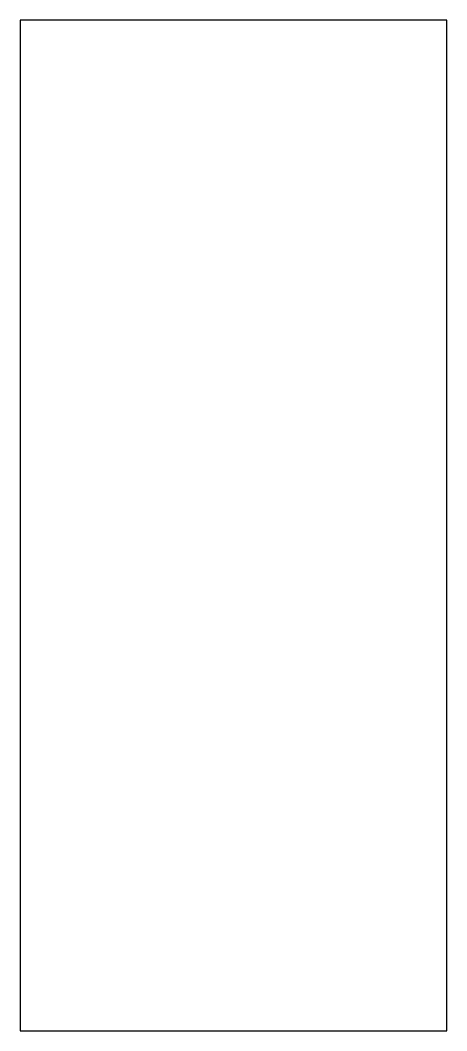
# Model space of a CAD drawing. Header units: millimetres. Extents: x -131 to 39, y -297 to 106.
import ezdxf

# ---------------------------------------------------------------- set-up
doc = ezdxf.new("R2010")
doc.units = ezdxf.units.MM
doc.layers.get('0').update_dxf_attribs({"linetype": 'CONTINUOUS'})

msp = doc.modelspace()

# ---------------------------------------------------------------- linework, layer by layer
msp.add_lwpolyline([(38.84, -296.95), (38.84, 106.03), (-131.16, 106.03), (-131.16, -296.95)], close=True)

doc.saveas('drawing.dxf')
